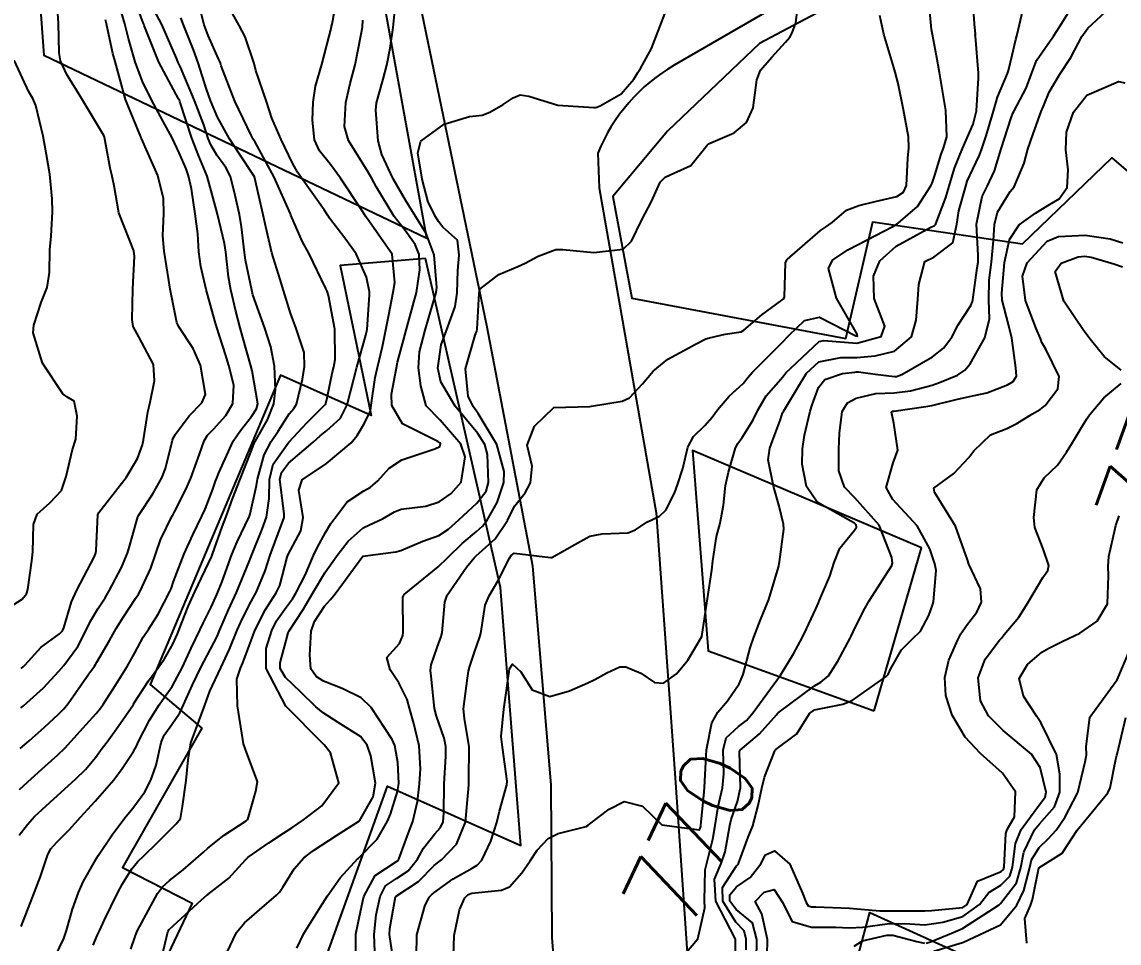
# Model space of a CAD drawing. Header units: metres. Extents: x 318500 to 325275, y 7408834 to 7428799.
# Drawn here: x 323630.1 to 323688.2, y 7419761.7 to 7419810.4 of the extents above; entities that cross this region are included whole.
import ezdxf
from ezdxf.enums import TextEntityAlignment as Align

# ---------------------------------------------------------------- set-up
doc = ezdxf.new("R2010")
doc.units = ezdxf.units.M
doc.header["$MEASUREMENT"] = 0
for name, color, linetype in [('Cotas', 45, 'Continuous'), ('Curvas de Nivel 1m', 11, 'Continuous'), ('Curvas de Nivel 5m', 15, 'Continuous'), ('Edificações', 30, 'Continuous'), ('Linha Férrea', 20, 'Continuous'), ('Vias Primárias', 230, 'Continuous')]:
    doc.layers.add(name, color=color, linetype=linetype)
doc.styles.add('Style-STANDARD', font='STANDARD.shx')

msp = doc.modelspace()

# ---------------------------------------------------------------- linework, layer by layer
at = {"layer": 'Curvas de Nivel 1m', "flags": 128}
for points, elevation in [([(323629.945, 7419767.368), (323630.383, 7419767.934), (323630.769, 7419768.358), (323631.971, 7419769.469), (323632.934, 7419770.336), (323633.462, 7419770.854), (323633.997, 7419771.484), (323634.351, 7419771.968), (323634.601, 7419772.311), (323635.197, 7419773.128), (323635.993, 7419774.291), (323636.041, 7419774.371), (323636.793, 7419775.543), (323637.346, 7419776.277), (323637.644, 7419776.697), (323638.078, 7419777.473), (323638.33, 7419778.023), (323638.419, 7419778.265), (323638.896, 7419779.471), (323639.248, 7419780.253), (323640.139, 7419782.136), (323640.181, 7419782.239), (323640.695, 7419783.699), (323640.899, 7419784.229), (323641.241, 7419785.167), (323641.64, 7419786.218), (323642.214, 7419787.635), (323642.368, 7419788.059), (323642.433, 7419788.208), (323643.093, 7419789.346), (323643.431, 7419790.198), (323643.513, 7419790.945), (323643.463, 7419792.198), (323643.265, 7419793.225), (323642.949, 7419794.204), (323642.326, 7419795.97), (323642.261, 7419796.211), (323641.937, 7419797.799), (323641.881, 7419798.217), (323641.722, 7419799.572), (323641.605, 7419800.222), (323641.391, 7419801.229), (323641.132, 7419802.229), (323640.888, 7419802.706), (323640.421, 7419803.367), (323640.096, 7419803.914), (323639.957, 7419804.247), (323639.719, 7419804.973), (323639.239, 7419806.258), (323638.486, 7419808.013), (323638.368, 7419808.271), (323638.273, 7419808.492), (323637.498, 7419810.28), (323636.537, 7419812.109)], 757), ([(323629.974, 7419769.794), (323630.603, 7419770.364), (323631.331, 7419771.015), (323631.999, 7419771.619), (323632.369, 7419771.98), (323632.702, 7419772.34), (323633.325, 7419773.026), (323634.032, 7419773.819), (323634.256, 7419774.098), (323634.406, 7419774.315), (323635.048, 7419775.303), (323635.671, 7419776.296), (323635.814, 7419776.544), (323636.071, 7419777.028), (323636.519, 7419777.85), (323636.807, 7419778.283), (323637.313, 7419779.067), (323637.931, 7419780.272), (323637.989, 7419780.404), (323638.125, 7419780.792), (323638.69, 7419782.262), (323639.139, 7419783.272), (323639.62, 7419784.248), (323639.791, 7419784.63), (323640.192, 7419785.678), (323640.335, 7419786.101), (323640.388, 7419786.237), (323640.519, 7419786.552), (323641.274, 7419788.224), (323641.658, 7419788.789), (323642.24, 7419789.522), (323642.512, 7419789.942), (323642.577, 7419790.207), (323642.276, 7419791.949), (323642.212, 7419792.211), (323641.787, 7419793.709), (323641.646, 7419794.22), (323641.427, 7419795.109), (323641.153, 7419796.228), (323641.024, 7419796.914), (323640.881, 7419798.232), (323640.811, 7419798.687), (323640.442, 7419800.239), (323640.384, 7419800.508), (323639.904, 7419802.248), (323639.466, 7419803.3), (323639.086, 7419804.26), (323638.459, 7419806.2), (323638.433, 7419806.27), (323638.386, 7419806.346), (323637.335, 7419808.282), (323636.574, 7419810.225), (323636.548, 7419810.29), (323636.511, 7419810.369), (323635.801, 7419812.301)], 756), ([(323635.866, 7419761.341), (323636.102, 7419762.062), (323636.194, 7419762.285), (323636.548, 7419762.944), (323637.272, 7419764.276), (323637.539, 7419764.64), (323637.91, 7419764.966), (323638.638, 7419765.54), (323639.445, 7419766.247), (323639.699, 7419766.478), (323639.937, 7419766.688), (323640.799, 7419767.375), (323641.959, 7419768.13), (323642.007, 7419768.162), (323642.05, 7419768.209), (323642.476, 7419769.704), (323642.564, 7419770.204), (323642.003, 7419771.718), (323641.826, 7419772.213), (323641.79, 7419772.437), (323641.5, 7419774.218), (323641.47, 7419775.634), (323641.662, 7419776.216), (323641.783, 7419776.496), (323642.076, 7419777.247), (323642.331, 7419777.963), (323642.426, 7419778.207), (323642.993, 7419779.314), (323643.562, 7419780.196), (323643.741, 7419780.577), (323644.139, 7419782.087), (323644.174, 7419782.189), (323644.857, 7419783.482), (323644.989, 7419784.178), (323644.745, 7419785.628), (323644.924, 7419786.179), (323646.209, 7419787.047), (323647.515, 7419788.141), (323647.833, 7419788.529), (323648.236, 7419789.169), (323648.542, 7419789.83), (323648.583, 7419790.127), (323648.8, 7419791.597), (323648.915, 7419792.124), (323649.176, 7419793.237), (323649.36, 7419794.119), (323649.513, 7419794.917), (323649.741, 7419796.116), (323649.833, 7419796.62), (323649.701, 7419798.117), (323648.379, 7419800.013), (323648.324, 7419800.075), (323648.282, 7419800.131), (323648.102, 7419800.417), (323646.956, 7419802.152), (323646.421, 7419802.865), (323645.852, 7419803.589), (323645.589, 7419804.173), (323645.48, 7419805.209), (323645.505, 7419806.174), (323645.64, 7419807.005), (323645.972, 7419808.168), (323646.477, 7419810.128), (323646.478, 7419810.16), (323646.482, 7419810.189), (323646.512, 7419810.299), (323646.805, 7419811.887)], 761), ([(323644.653, 7419761.393), (323645.016, 7419762.173), (323645.894, 7419763.57), (323646.262, 7419764.155), (323646.948, 7419765.111), (323647.881, 7419766.131), (323647.907, 7419766.154), (323647.931, 7419766.168), (323648.901, 7419767.165), (323649.452, 7419768.115), (323649.597, 7419768.481), (323649.976, 7419769.691), (323650.039, 7419770.109), (323649.997, 7419771.222), (323649.829, 7419772.112), (323649.686, 7419772.442), (323648.582, 7419774.125), (323648.045, 7419774.638), (323647.042, 7419775.137), (323646.054, 7419775.514), (323645.662, 7419775.772), (323645.39, 7419776.17), (323645.338, 7419776.904), (323645.408, 7419778.17), (323645.578, 7419778.687), (323646.11, 7419779.499), (323646.422, 7419779.849), (323646.673, 7419780.152), (323648.14, 7419782.13), (323649.892, 7419782.364), (323650.145, 7419782.446), (323651.31, 7419782.935), (323652.157, 7419783.234), (323652.673, 7419783.562), (323653.221, 7419784.064), (323653.718, 7419784.516), (323654.183, 7419784.935), (323654.664, 7419785.575), (323654.792, 7419786.044), (323654.744, 7419787.515), (323654.601, 7419788.046), (323654.229, 7419788.622), (323653.027, 7419790.068), (323652.269, 7419791.362), (323652.119, 7419792.082), (323652.292, 7419793.325), (323652.563, 7419794.076), (323653.037, 7419795.352), (323653.14, 7419796.068), (323653.166, 7419797.249), (323653.247, 7419798.067), (323653.159, 7419798.86), (323652.375, 7419799.55), (323652.138, 7419799.844), (323651.998, 7419800.086), (323651.603, 7419800.881), (323651.28, 7419802.097), (323651.05, 7419803.482), (323651.217, 7419804.098), (323652.449, 7419805.007), (323653.795, 7419805.402), (323654.454, 7419805.484), (323654.869, 7419805.633), (323655.574, 7419806.039), (323656.101, 7419806.398), (323656.468, 7419806.549), (323656.935, 7419806.491), (323658.46, 7419806), (323660.374, 7419805.886), (323660.459, 7419805.879), (323660.534, 7419805.894), (323660.7, 7419805.968), (323661.811, 7419806.615), (323662.482, 7419807.384), (323662.7, 7419807.733), (323662.841, 7419807.945), (323663.428, 7419809.014), (323663.777, 7419809.931), (323664.54, 7419811.92)], 764), ([(323631.859, 7419760.958), (323632.314, 7419761.895), (323632.458, 7419762.334), (323632.776, 7419763.446), (323633.091, 7419764.328), (323633.339, 7419764.895), (323633.924, 7419765.923), (323634.068, 7419766.178), (323634.152, 7419766.317), (323634.869, 7419767.384), (323635.546, 7419768.296), (323635.965, 7419768.8), (323636.6, 7419769.658), (323636.915, 7419770.281), (323637.196, 7419771.074), (323637.465, 7419772.275), (323637.621, 7419772.669), (323638.024, 7419773.231), (323638.453, 7419773.844), (323638.651, 7419774.261), (323639.118, 7419775.322), (323639.574, 7419776.247), (323639.734, 7419776.576), (323640.075, 7419777.218), (323640.427, 7419777.893), (323640.574, 7419778.233), (323641.032, 7419779.3), (323641.446, 7419780.22), (323642.137, 7419781.885), (323642.227, 7419782.122), (323642.26, 7419782.209), (323642.805, 7419783.559), (323643.036, 7419784.201), (323643.187, 7419785.198), (323643.198, 7419786.2), (323643.401, 7419787.005), (323644.22, 7419788.179), (323645.198, 7419789.213), (323646.149, 7419790.162), (323646.19, 7419790.222), (323646.255, 7419790.518), (323646.536, 7419791.896), (323646.599, 7419792.155), (323646.676, 7419792.546), (323646.657, 7419794.155), (323646.327, 7419795.938), (323646.252, 7419796.161), (323646.191, 7419796.303), (323645.277, 7419798.176), (323644.953, 7419798.769), (323644.379, 7419800.059), (323644.336, 7419800.19), (323644.317, 7419800.254), (323643.446, 7419802.2), (323642.429, 7419804.078), (323642.377, 7419804.159), (323642.344, 7419804.211), (323642.223, 7419804.424), (323641.361, 7419806.226), (323640.643, 7419808.082), (323640.599, 7419808.238), (323640.566, 7419808.314), (323640.492, 7419808.455), (323639.945, 7419809.689), (323639.744, 7419810.251), (323639.472, 7419811.309)], 759), ([(323649.85, 7419760.11), (323649.558, 7419762.113), (323649.566, 7419762.43), (323649.875, 7419764.11), (323649.883, 7419764.128), (323649.9, 7419764.139), (323651.091, 7419764.913), (323651.925, 7419765.757), (323652.09, 7419765.915), (323652.312, 7419766.074), (323653.106, 7419766.899), (323653.571, 7419768.056), (323653.74, 7419769.816), (323653.747, 7419770.054), (323653.758, 7419770.278), (323653.772, 7419772.054), (323653.523, 7419773.548), (323653.472, 7419774.059), (323653.686, 7419775.685), (323653.739, 7419776.055), (323653.802, 7419776.316), (323654.076, 7419777.104), (323654.324, 7419777.81), (323654.381, 7419778.047), (323654.618, 7419779.54), (323654.822, 7419780.043), (323655.313, 7419780.854), (323655.905, 7419782.032), (323655.996, 7419782.178), (323656.144, 7419782.289), (323658.078, 7419782.064), (323658.141, 7419782.061), (323659.371, 7419782.763), (323660.158, 7419783.19), (323660.805, 7419783.319), (323662.161, 7419783.375), (323662.572, 7419783.536), (323663.183, 7419783.935), (323663.845, 7419784.255), (323664.18, 7419784.566), (323664.637, 7419785.47), (323664.799, 7419785.911), (323665.072, 7419786.771), (323665.342, 7419787.903), (323665.65, 7419788.478), (323666.237, 7419789.053), (323666.629, 7419789.501), (323666.911, 7419789.883), (323667.538, 7419790.6), (323668.271, 7419791.283), (323668.537, 7419791.605), (323668.75, 7419791.863), (323670.296, 7419793.41), (323670.715, 7419793.834), (323671.528, 7419794.605), (323672.315, 7419794.796), (323674.229, 7419793.791), (323674.3, 7419793.777), (323674.334, 7419793.789), (323674.302, 7419793.893), (323673.21, 7419795.801), (323672.795, 7419797.364), (323673, 7419797.804), (323673.817, 7419798.344), (323674.368, 7419798.635), (323676.197, 7419799.582), (323676.379, 7419799.688), (323676.484, 7419799.758), (323677.501, 7419800.636), (323678.212, 7419801.733), (323678.273, 7419801.871), (323678.419, 7419802.308), (323678.755, 7419803.407), (323678.875, 7419803.726), (323679.061, 7419804.339), (323679.003, 7419805.732), (323678.702, 7419807.522), (323678.667, 7419807.737), (323678.503, 7419808.623), (323678.292, 7419809.742), (323678.244, 7419810.021), (323678.079, 7419811.745)], 767), ([(323650.99, 7419760.966), (323651.001, 7419762.093), (323651.416, 7419763.608), (323651.654, 7419764.084), (323651.777, 7419764.207), (323651.903, 7419764.312), (323652.919, 7419765.061), (323653.924, 7419765.632), (323654.196, 7419765.777), (323654.432, 7419766.045), (323654.924, 7419767.061), (323655.236, 7419768.037), (323655.367, 7419768.635), (323655.762, 7419770.032), (323655.78, 7419770.235), (323655.526, 7419772.035), (323655.469, 7419772.585), (323655.598, 7419774.034), (323655.664, 7419774.414), (323655.883, 7419776.032), (323655.913, 7419776.181), (323656.066, 7419776.422), (323656.499, 7419776.023), (323657.104, 7419775.067), (323658.047, 7419774.717), (323659.073, 7419775.008), (323660.055, 7419775.442), (323660.419, 7419775.604), (323661.057, 7419775.96), (323661.744, 7419776.274), (323662.065, 7419776.276), (323662.864, 7419775.938), (323663.588, 7419775.46), (323664.055, 7419775.416), (323664.743, 7419775.91), (323665.345, 7419776.626), (323666.09, 7419777.89), (323666.347, 7419779.657), (323666.385, 7419779.887), (323666.622, 7419781.398), (323666.674, 7419781.885), (323666.866, 7419783.177), (323667.049, 7419783.881), (323667.226, 7419784.838), (323667.339, 7419785.879), (323667.496, 7419786.588), (323667.869, 7419787.874), (323667.99, 7419788.106), (323668.228, 7419788.411), (323668.79, 7419789.313), (323669.048, 7419789.858), (323669.491, 7419790.622), (323670.275, 7419791.502), (323670.419, 7419791.697), (323670.531, 7419791.836), (323672.297, 7419793.504), (323672.545, 7419793.56), (323674.296, 7419793.41), (323675.58, 7419793.771), (323675.771, 7419794.305), (323675.212, 7419795.777), (323675.173, 7419796.952), (323675.5, 7419797.773), (323676.368, 7419798.55), (323678.202, 7419799.556), (323678.379, 7419799.629), (323678.436, 7419799.672), (323678.465, 7419799.729), (323678.996, 7419801.129), (323679.179, 7419801.722), (323679.467, 7419802.677), (323679.884, 7419803.716), (323680.453, 7419805.003), (323680.632, 7419805.707), (323680.734, 7419807.458), (323680.732, 7419807.706), (323680.566, 7419809.663), (323680.562, 7419809.709), (323680.571, 7419809.759), (323680.526, 7419810.31), (323680.431, 7419811.604)], 768), ([(323667.85, 7419759.87), (323667.865, 7419761.87), (323667.843, 7419761.908), (323666.832, 7419763.881), (323666.762, 7419765.037), (323667.108, 7419765.878), (323667.329, 7419766.486), (323667.567, 7419767.874), (323667.639, 7419768.197), (323667.973, 7419769.154), (323668.13, 7419769.868), (323668.073, 7419771.805), (323668.106, 7419771.869), (323669.147, 7419772.73), (323670.039, 7419773.743), (323670.081, 7419773.798), (323670.126, 7419773.839), (323672.055, 7419775.275), (323672.388, 7419775.475), (323672.791, 7419775.803), (323673.282, 7419776.588), (323673.935, 7419777.792), (323673.988, 7419777.895), (323674.095, 7419778.128), (323674.646, 7419779.248), (323674.948, 7419779.778), (323676.139, 7419781.638), (323676.174, 7419781.759), (323676.145, 7419782.075), (323675.48, 7419783.77), (323674.192, 7419785.226), (323673.63, 7419785.796), (323673.344, 7419786.663), (323673.329, 7419787.799), (323673.376, 7419788.656), (323673.519, 7419789.797), (323673.8, 7419790.252), (323674.261, 7419790.501), (323675.296, 7419790.743), (323676.265, 7419790.784), (323677.134, 7419790.88), (323678.272, 7419791.193), (323678.671, 7419791.329), (323679.614, 7419791.717), (323680.015, 7419791.98), (323680.286, 7419792.317), (323681.066, 7419793.699), (323681.307, 7419794.703), (323681.283, 7419795.696), (323681.302, 7419796.739), (323681.411, 7419797.694), (323681.532, 7419798.853), (323681.573, 7419799.692), (323681.739, 7419800.341), (323682.406, 7419801.445), (323682.519, 7419801.568), (323682.624, 7419801.678), (323683.157, 7419802.945), (323683.351, 7419803.671), (323683.624, 7419804.492), (323684.052, 7419805.664), (323684.165, 7419805.962), (323684.476, 7419806.696), (323685.037, 7419807.652), (323685.617, 7419808.529), (323686.208, 7419809.635), (323686.525, 7419810.083), (323688.14, 7419811.606)], 771), ([(323630.058, 7419776.199), (323630.156, 7419776.272), (323630.242, 7419776.368), (323631.119, 7419777.315), (323632.085, 7419778.032), (323632.242, 7419778.193), (323632.311, 7419778.347), (323632.728, 7419779.723), (323633.003, 7419780.337), (323633.937, 7419782.122), (323634.013, 7419782.322), (323634.029, 7419782.435), (323634.122, 7419784.321), (323634.171, 7419784.448), (323635.614, 7419786.299), (323636.21, 7419787.309), (323636.483, 7419788.022), (323636.534, 7419788.287), (323636.766, 7419789.761), (323636.888, 7419790.284), (323637.12, 7419791.423), (323637.066, 7419792.282), (323636.292, 7419793.744), (323635.986, 7419794.295), (323635.93, 7419794.671), (323635.967, 7419796.295), (323636.059, 7419798.006), (323636.026, 7419798.295), (323635.785, 7419798.872), (323635.233, 7419800.307), (323634.98, 7419801.733), (323634.857, 7419802.313), (323634.764, 7419802.665), (323634.458, 7419804.32), (323634.431, 7419804.405), (323633.259, 7419806.338), (323632.479, 7419807.634), (323632.136, 7419808.354), (323632.071, 7419808.778), (323632.03, 7419810.355), (323631.989, 7419810.885)], 753), ([(323640.939, 7419761.149), (323641.445, 7419762.217), (323641.885, 7419762.727), (323642.679, 7419763.416), (323643.567, 7419764.193), (323643.731, 7419764.363), (323643.906, 7419764.622), (323644.508, 7419765.594), (323645.016, 7419766.174), (323645.536, 7419766.566), (323645.94, 7419766.824), (323646.747, 7419767.349), (323647.96, 7419768.13), (323648.687, 7419769.408), (323648.809, 7419770.122), (323648.564, 7419771.562), (323648.372, 7419772.126), (323648.017, 7419772.597), (323646.843, 7419773.333), (323646.035, 7419773.841), (323645.66, 7419774.166), (323644.835, 7419774.965), (323644.055, 7419775.708), (323643.763, 7419776.193), (323643.759, 7419776.498), (323644.082, 7419777.68), (323644.192, 7419778.085), (323644.25, 7419778.188), (323644.975, 7419779.309), (323645.47, 7419780.17), (323646.131, 7419781.255), (323646.756, 7419782.151), (323647.356, 7419782.938), (323648.162, 7419783.629), (323648.494, 7419783.798), (323649.175, 7419784.12), (323649.809, 7419784.481), (323650.178, 7419784.631), (323651.48, 7419784.791), (323652.184, 7419785.006), (323652.812, 7419785.449), (323653.339, 7419786.063), (323653.55, 7419787.397), (323653.33, 7419788.063), (323652.239, 7419789.334), (323651.491, 7419790.091), (323651.203, 7419791.159), (323651.094, 7419792.098), (323651.148, 7419792.956), (323651.447, 7419794.093), (323651.637, 7419794.763), (323652.024, 7419796.085), (323652.064, 7419796.355), (323651.917, 7419798.087), (323651.496, 7419799.218), (323650.948, 7419800.101), (323650.393, 7419800.985), (323649.753, 7419802.117), (323649.152, 7419803.4), (323648.957, 7419804.125), (323648.836, 7419805.746), (323648.87, 7419806.126), (323649.211, 7419807.39), (323649.407, 7419808.121), (323649.593, 7419809.026), (323649.746, 7419810.118), (323649.823, 7419810.821)], 763), ([(323648.781, 7419761.206), (323648.747, 7419762.121), (323648.851, 7419763.159), (323649.05, 7419764.119), (323649.339, 7419764.686), (323649.915, 7419765.081), (323650.541, 7419765.481), (323651.026, 7419766.094), (323651.348, 7419766.68), (323651.95, 7419767.436), (323652.258, 7419767.773), (323652.385, 7419768.074), (323652.427, 7419768.536), (323652.454, 7419770.073), (323652.53, 7419771.544), (323652.531, 7419772.072), (323652.446, 7419772.503), (323652.034, 7419773.675), (323651.94, 7419774.082), (323651.753, 7419775.78), (323651.722, 7419776.085), (323651.757, 7419776.392), (323652.078, 7419777.308), (323652.286, 7419777.878), (323652.333, 7419778.076), (323652.485, 7419779.704), (323652.611, 7419780.073), (323653.626, 7419781.549), (323654.029, 7419782.052), (323654.086, 7419782.106), (323654.142, 7419782.153), (323655.149, 7419783.047), (323655.797, 7419784.034), (323655.915, 7419784.292), (323656.182, 7419784.809), (323656.733, 7419785.481), (323657.024, 7419786.018), (323657.1, 7419786.907), (323656.832, 7419788.021), (323657.233, 7419789.017), (323658.25, 7419790), (323660.159, 7419790.064), (323660.252, 7419790.073), (323661.872, 7419790.338), (323662.259, 7419790.522), (323662.945, 7419791.265), (323663.501, 7419791.932), (323664.286, 7419792.569), (323665.781, 7419793.384), (323666.297, 7419793.632), (323666.487, 7419793.699), (323667.329, 7419793.88), (323668.162, 7419794.012), (323668.303, 7419794.094), (323669.266, 7419794.905), (323670.328, 7419795.691), (323670.41, 7419795.757), (323670.467, 7419795.838), (323670.507, 7419797.689), (323670.595, 7419797.836), (323672.376, 7419799.369), (323672.64, 7419799.545), (323672.986, 7419799.804), (323673.743, 7419800.443), (323674.394, 7419800.69), (323675.265, 7419800.909), (323676.401, 7419801.178), (323676.763, 7419801.397), (323676.912, 7419801.752), (323676.982, 7419803.202), (323677.041, 7419803.751), (323677.03, 7419804.338), (323676.761, 7419805.757), (323676.481, 7419807.15), (323676.326, 7419807.762), (323676.254, 7419808.003), (323675.726, 7419809.772), (323675.51, 7419810.755)], 766), ([(323652.936, 7419760.992), (323652.969, 7419762.064), (323653.262, 7419763.427), (323653.545, 7419764.055), (323653.723, 7419764.232), (323653.904, 7419764.296), (323655.486, 7419764.454), (323655.909, 7419764.644), (323656.558, 7419765.383), (323657.005, 7419766.014), (323657.37, 7419766.577), (323657.948, 7419767.199), (323658.486, 7419767.458), (323659.958, 7419767.829), (323660.045, 7419767.883), (323660.15, 7419767.968), (323661.175, 7419768.751), (323661.972, 7419769.157), (323662.945, 7419768.911), (323663.96, 7419767.92), (323665.956, 7419767.653), (323666.025, 7419767.823), (323666.036, 7419767.889), (323666.206, 7419769.659), (323666.227, 7419769.888), (323666.317, 7419771.575), (323666.325, 7419771.887), (323666.607, 7419773.308), (323666.941, 7419773.881), (323667.439, 7419774.484), (323668.055, 7419775.372), (323668.281, 7419775.867), (323668.652, 7419777.291), (323668.831, 7419777.859), (323669.197, 7419778.76), (323669.625, 7419779.847), (323670.137, 7419781.555), (323670.192, 7419781.839), (323670.429, 7419783.573), (323670.417, 7419783.836), (323670.184, 7419784.782), (323669.885, 7419785.845), (323669.596, 7419787.231), (323669.68, 7419787.848), (323669.826, 7419788.246), (323670.243, 7419789.369), (323670.361, 7419789.725), (323670.419, 7419789.837), (323671.123, 7419790.972), (323671.626, 7419791.82), (323672.286, 7419792.416), (323673.44, 7419792.647), (323674.289, 7419792.661), (323675.262, 7419792.748), (323676.292, 7419792.987), (323677.188, 7419793.747), (323677.437, 7419794.62), (323677.525, 7419795.742), (323677.565, 7419796.518), (323677.886, 7419797.737), (323678.362, 7419797.969), (323679.374, 7419798.716), (323679.577, 7419799.718), (323679.688, 7419800.419), (323680.054, 7419801.714), (323680.139, 7419801.988), (323680.424, 7419802.612), (323680.783, 7419803.357), (323680.908, 7419803.703), (323681.133, 7419804.386), (323681.529, 7419805.694), (323681.731, 7419806.432), (323682.26, 7419807.683), (323682.324, 7419807.851), (323682.505, 7419808.661), (323682.711, 7419809.485), (323682.755, 7419809.678), (323683.098, 7419811.111)], 769), ([(323630.036, 7419774.102), (323630.184, 7419774.222), (323630.347, 7419774.367), (323631.23, 7419775.176), (323632.057, 7419776.053), (323632.311, 7419776.346), (323633.058, 7419777.353), (323633.554, 7419778.328), (323633.72, 7419778.701), (323634.106, 7419779.358), (323634.493, 7419779.936), (323634.717, 7419780.311), (323635.368, 7419781.537), (323635.691, 7419782.297), (323635.794, 7419782.647), (323636.165, 7419783.976), (323636.234, 7419784.225), (323636.265, 7419784.289), (323637.033, 7419785.436), (323637.508, 7419786.277), (323637.696, 7419786.784), (323638.071, 7419788.271), (323638.109, 7419788.384), (323638.225, 7419788.587), (323638.94, 7419789.559), (323639.616, 7419790.25), (323639.805, 7419790.699), (323639.554, 7419792.251), (323639.156, 7419793.124), (323638.406, 7419794.268), (323638.303, 7419794.501), (323637.943, 7419796.274), (323637.873, 7419796.736), (323637.627, 7419798.277), (323637.549, 7419799.091), (323637.611, 7419800.278), (323637.595, 7419801.075), (323637.294, 7419802.281), (323636.43, 7419804.241), (323636.415, 7419804.275), (323636.408, 7419804.29), (323636.395, 7419804.326), (323635.576, 7419806.303), (323635.247, 7419807.54), (323635.034, 7419808.312), (323634.916, 7419808.735), (323634.571, 7419810.319), (323634.513, 7419810.519)], 754), ([(323630.06, 7419762.545), (323630.758, 7419764.357), (323631.081, 7419765.184), (323631.46, 7419766.347), (323631.626, 7419766.654), (323631.94, 7419766.994), (323632.606, 7419767.677), (323633.194, 7419768.328), (323633.968, 7419769.166), (323634.959, 7419770.305), (323635.393, 7419770.895), (323636.003, 7419771.808), (323636.173, 7419772.123), (323636.247, 7419772.288), (323636.845, 7419773.464), (323637.356, 7419774.277), (323637.644, 7419774.674), (323638.05, 7419775.248), (323638.599, 7419776.262), (323639.055, 7419777.275), (323639.522, 7419778.249), (323639.712, 7419778.63), (323640.108, 7419779.438), (323640.364, 7419779.989), (323640.472, 7419780.235), (323640.699, 7419780.804), (323641.215, 7419782.224), (323641.481, 7419782.889), (323642.116, 7419784.211), (323642.134, 7419784.247), (323642.172, 7419784.377), (323642.518, 7419785.884), (323642.569, 7419786.206), (323642.916, 7419787.5), (323643.294, 7419788.199), (323643.662, 7419788.762), (323644.242, 7419789.665), (323644.48, 7419789.953), (323644.626, 7419790.184), (323644.946, 7419791.504), (323645.052, 7419792.178), (323645.03, 7419792.921), (323644.605, 7419794.185), (323644.312, 7419794.993), (323643.946, 7419796.194), (323643.759, 7419796.776), (323643.322, 7419798.2), (323643.007, 7419799.571), (323642.869, 7419800.205), (323642.41, 7419802.21), (323641.618, 7419803.418), (323641.078, 7419804.23), (323640.447, 7419805.377), (323640.08, 7419806.246), (323639.866, 7419806.852), (323639.419, 7419808.256), (323639.174, 7419808.937), (323638.648, 7419810.268), (323638.515, 7419810.634)], 758), ([(323637.443, 7419760.68), (323637.812, 7419762.261), (323637.881, 7419762.386), (323639.596, 7419763.942), (323639.9, 7419764.207), (323639.941, 7419764.239), (323641.042, 7419765.094), (323641.928, 7419766.06), (323641.995, 7419766.143), (323642.07, 7419766.209), (323643.172, 7419766.968), (323643.949, 7419767.47), (323644.386, 7419767.751), (323644.993, 7419768.174), (323645.968, 7419768.923), (323646.862, 7419770.147), (323646.428, 7419771.729), (323646.091, 7419772.159), (323646.011, 7419772.245), (323644.058, 7419774.19), (323643.03, 7419776.2), (323643.03, 7419777.246), (323643.331, 7419778.198), (323643.578, 7419778.715), (323644.109, 7419779.455), (323644.417, 7419779.884), (323644.591, 7419780.183), (323645.082, 7419781.128), (323645.537, 7419782.169), (323645.73, 7419782.583), (323646.159, 7419783.398), (323646.454, 7419783.867), (323646.652, 7419784.153), (323647.315, 7419785.011), (323648.192, 7419785.595), (323648.54, 7419785.781), (323648.935, 7419786.123), (323649.533, 7419786.79), (323650.211, 7419787.235), (323651.956, 7419787.823), (323652.219, 7419787.947), (323652.255, 7419788.079), (323652.221, 7419788.136), (323652.106, 7419788.198), (323650.235, 7419789.137), (323649.683, 7419790.116), (323649.66, 7419790.715), (323649.916, 7419792.114), (323649.984, 7419792.412), (323650.295, 7419793.569), (323650.44, 7419794.108), (323650.844, 7419795.58), (323650.974, 7419796.1), (323651.158, 7419797.288), (323651.119, 7419798.099), (323650.905, 7419798.641), (323650.373, 7419799.367), (323649.792, 7419800.116), (323648.868, 7419801.661), (323648.614, 7419802.128), (323648.415, 7419802.456), (323647.382, 7419804.146), (323647.179, 7419804.88), (323647.241, 7419806.148), (323647.468, 7419807.152), (323647.74, 7419808.141), (323648.039, 7419809.671), (323648.122, 7419810.136), (323648.146, 7419810.505)], 762), ([(323628.607, 7419778.904), (323630.105, 7419779.865), (323630.329, 7419780.147), (323630.408, 7419780.367), (323630.613, 7419781.888), (323630.67, 7419782.365), (323630.711, 7419783.815), (323630.904, 7419784.363), (323631.569, 7419784.963), (323632.183, 7419785.619), (323632.429, 7419786.346), (323632.767, 7419787.787), (323632.951, 7419788.339), (323633.026, 7419789.551), (323632.859, 7419790.341), (323632.474, 7419790.568), (323632.254, 7419790.726), (323631.182, 7419792.361), (323630.698, 7419793.962), (323630.732, 7419794.366), (323631.111, 7419795.569), (323631.423, 7419796.359), (323631.552, 7419797.144), (323631.569, 7419798.358), (323631.644, 7419799.074), (323631.711, 7419800.357), (323631.693, 7419801.054), (323631.577, 7419802.358), (323631.396, 7419803.385), (323631.217, 7419804.362), (323630.832, 7419805.989), (323630.671, 7419806.368), (323630.465, 7419806.722), (323629.689, 7419808.382)], 752), ([(323668.427, 7419761.306), (323668.435, 7419761.862), (323668.323, 7419762.302), (323667.889, 7419762.775), (323667.203, 7419763.877), (323667.187, 7419764.601), (323667.928, 7419765.748), (323667.989, 7419765.81), (323668.029, 7419765.869), (323668.543, 7419767.269), (323668.785, 7419767.858), (323669.065, 7419768.947), (323669.253, 7419769.851), (323669.396, 7419770.442), (323669.95, 7419771.841), (323669.978, 7419771.873), (323670.011, 7419771.899), (323671.116, 7419772.731), (323671.791, 7419773.814), (323672.042, 7419773.996), (323673.541, 7419774.299), (323674.047, 7419774.506), (323675.852, 7419775.763), (323675.948, 7419775.876), (323676.066, 7419776.159), (323676.652, 7419777.181), (323677.227, 7419777.743), (323677.668, 7419778.165), (323678.109, 7419779.003), (323678.301, 7419779.544), (323678.35, 7419779.728), (323678.488, 7419781.375), (323678.42, 7419781.727), (323678.152, 7419782.526), (323677.485, 7419783.74), (323676.191, 7419785.142), (323675.852, 7419785.765), (323676.213, 7419787.074), (323676.457, 7419787.756), (323676.241, 7419789.171), (323676.125, 7419789.762), (323676.2, 7419789.811), (323676.251, 7419789.821), (323677.938, 7419790.052), (323678.256, 7419790.114), (323679.545, 7419790.433), (323680.263, 7419790.595), (323681.175, 7419790.788), (323682.273, 7419791.207), (323682.566, 7419791.385), (323682.75, 7419791.673), (323682.71, 7419792.099), (323682.494, 7419793.677), (323682.311, 7419794.394), (323681.986, 7419795.685), (323681.967, 7419796.054), (323682.105, 7419797.684), (323682.372, 7419798.891), (323682.89, 7419799.672), (323683.749, 7419800.3), (323684.396, 7419800.691), (323685.004, 7419801.048), (323685.42, 7419801.645), (323685.479, 7419802.59), (323685.352, 7419803.646), (323685.384, 7419804.581), (323685.752, 7419805.641), (323686.474, 7419806.542), (323688.143, 7419807.264), (323688.484, 7419807.183)], 772), ([(323668.975, 7419760.742), (323668.999, 7419761.853), (323668.767, 7419762.735), (323667.896, 7419763.442), (323667.571, 7419763.873), (323667.564, 7419764.214), (323667.912, 7419764.639), (323668.64, 7419765.139), (323669.2, 7419765.851), (323669.459, 7419766.325), (323669.941, 7419766.55), (323670.746, 7419765.828), (323671.421, 7419764.304), (323671.6, 7419763.814), (323671.714, 7419763.629), (323671.898, 7419763.573), (323672.129, 7419763.576), (323673.897, 7419763.5), (323675.505, 7419763.375), (323675.896, 7419763.375), (323677.53, 7419763.369), (323677.896, 7419763.367), (323678.238, 7419763.385), (323679.898, 7419763.536), (323680.125, 7419763.707), (323680.677, 7419764.94), (323681.927, 7419765.45), (323682.053, 7419765.553), (323682.084, 7419765.678), (323682.177, 7419767.457), (323682.248, 7419767.676), (323682.64, 7419768.343), (323682.697, 7419769.669), (323681.995, 7419770.651), (323680.842, 7419771.698), (323680.023, 7419772.558), (323679.336, 7419773.717), (323679.008, 7419774.763), (323678.95, 7419775.721), (323679.168, 7419776.625), (323679.636, 7419777.715), (323679.789, 7419778.019), (323680.101, 7419778.467), (323680.646, 7419779.167), (323680.898, 7419779.698), (323680.829, 7419780.401), (323680.22, 7419781.709), (323680.144, 7419781.946), (323679.517, 7419783.717), (323678.405, 7419785.52), (323678.37, 7419785.728), (323679.419, 7419786.507), (323680.216, 7419787.356), (323680.478, 7419787.706), (323681.374, 7419788.551), (323682.238, 7419788.9), (323682.754, 7419789.161), (323683.558, 7419789.66), (323684.003, 7419789.905), (323684.257, 7419790.111), (323684.926, 7419790.987), (323685.004, 7419791.643), (323684.294, 7419793.099), (323684.092, 7419793.448), (323684.009, 7419793.654), (323683.775, 7419794.191), (323683.211, 7419795.667), (323683.057, 7419796.961), (323683.3, 7419797.666), (323684.372, 7419798.801), (323684.957, 7419799.061), (323686.375, 7419799.123), (323687.696, 7419798.933), (323688.371, 7419798.729)], 773), ([(323688.284, 7419791.975), (323687.38, 7419792.703), (323686.642, 7419793.625), (323686.307, 7419794.07), (323685.24, 7419795.641), (323684.793, 7419797.206), (323685.105, 7419797.643), (323686.015, 7419797.981), (323686.364, 7419798.008), (323686.696, 7419797.958), (323687.89, 7419797.607), (323688.358, 7419797.456)], 774), ([(323669.524, 7419760.176), (323669.562, 7419761.845), (323669.255, 7419763.211), (323668.916, 7419763.855), (323669.394, 7419764.362), (323669.91, 7419764.487), (323670.332, 7419763.834), (323670.869, 7419762.805), (323671.887, 7419762.499), (323673.183, 7419762.501), (323673.887, 7419762.47), (323674.609, 7419762.501), (323675.889, 7419762.687), (323676.835, 7419762.691), (323677.889, 7419762.624), (323678.851, 7419762.759), (323679.894, 7419763.06), (323680.776, 7419763.697), (323681.27, 7419764.329), (323681.916, 7419764.726), (323682.397, 7419765.199), (323682.526, 7419765.671), (323682.686, 7419766.932), (323682.986, 7419767.665), (323683.974, 7419769.015), (323684.251, 7419769.374), (323684.321, 7419769.647), (323683.999, 7419770.947), (323683.541, 7419771.657), (323682.029, 7419772.914), (323681.259, 7419773.692), (323680.829, 7419774.48), (323680.711, 7419775.7), (323681.085, 7419776.684), (323681.851, 7419777.684), (323681.959, 7419777.815), (323682.095, 7419777.984), (323682.859, 7419778.918), (323683.349, 7419779.662), (323684.134, 7419781.005), (323684.407, 7419781.378), (323684.46, 7419781.647), (323684.153, 7419782.518), (323683.708, 7419783.657), (323683.659, 7419784.176), (323683.822, 7419785.656), (323684.206, 7419786.288), (323684.91, 7419786.946), (323685.385, 7419787.638), (323685.71, 7419788.153), (323686.241, 7419789.035), (323686.466, 7419789.407), (323686.61, 7419789.625), (323687.362, 7419790.515), (323688.275, 7419791.271)], 774), ([(323678.365, 7419761.233), (323679.88, 7419761.699), (323679.944, 7419761.709), (323681.889, 7419762.62), (323682.755, 7419763.667), (323683.138, 7419764.435), (323683.44, 7419765.657), (323683.532, 7419766.06), (323683.946, 7419766.724), (323684.426, 7419767.172), (323684.842, 7419767.641), (323685.303, 7419768.3), (323685.98, 7419769.596), (323685.991, 7419769.63), (323686.376, 7419771.253), (323686.44, 7419771.624), (323686.435, 7419772.043), (323686.617, 7419773.621), (323688.06, 7419775.579), (323688.073, 7419775.6), (323688.673, 7419776.999)], 776), ([(323683.291, 7419761.659), (323683.187, 7419762.954), (323683.481, 7419763.656), (323683.594, 7419763.965), (323683.917, 7419765.65), (323685.163, 7419766.416), (323685.947, 7419767.63), (323687.576, 7419769.606), (323687.709, 7419769.879), (323688.007, 7419771.397), (323688.059, 7419771.599), (323688.069, 7419771.657), (323688.536, 7419773.593)], 777)]:
    msp.add_lwpolyline(points, dxfattribs=dict(at, elevation=elevation))
at = {"layer": 'Curvas de Nivel 5m', "flags": 128}
for points, elevation in [([(323633.869, 7419761.554), (323634.097, 7419762.096), (323634.193, 7419762.315), (323634.463, 7419762.888), (323635.152, 7419764.301), (323635.416, 7419764.789), (323635.919, 7419765.586), (323636.236, 7419765.976), (323636.546, 7419766.284), (323637.258, 7419766.959), (323637.951, 7419767.672), (323638.257, 7419767.964), (323638.489, 7419768.262), (323638.6, 7419768.894), (323638.789, 7419770.258), (323638.892, 7419771.361), (323639.043, 7419772.255), (323639.305, 7419772.966), (323639.769, 7419774.244), (323640.047, 7419774.988), (323640.628, 7419776.231), (323641.087, 7419777.213), (323641.496, 7419778.219), (323641.677, 7419778.636), (323642.109, 7419779.507), (323642.358, 7419779.966), (323642.486, 7419780.206), (323642.965, 7419781.369), (323643.239, 7419782.199), (323643.477, 7419782.869), (323643.97, 7419784.192), (323643.983, 7419784.382), (323643.756, 7419786.194), (323643.828, 7419786.57), (323644.209, 7419787.053), (323645.52, 7419788.171), (323645.885, 7419788.506), (323646.23, 7419788.794), (323646.953, 7419789.436), (323647.309, 7419790.144), (323647.502, 7419790.901), (323647.82, 7419792.137), (323648.297, 7419793.832), (323648.357, 7419794.072), (323648.368, 7419794.129), (323648.487, 7419795.969), (323648.485, 7419796.128), (323648.342, 7419796.9), (323647.793, 7419798.139), (323647.187, 7419798.966), (323646.379, 7419800.031), (323646.328, 7419800.109), (323646.29, 7419800.161), (323646.089, 7419800.46), (323644.871, 7419802.183), (323644.685, 7419802.456), (323644.418, 7419802.941), (323643.82, 7419804.196), (323643.331, 7419805.316), (323643.037, 7419806.204), (323642.484, 7419807.839), (323642.382, 7419808.212), (323641.917, 7419809.631), (323641.597, 7419810.224), (323640.539, 7419812.15)], 760), ([(323647.787, 7419760.195), (323647.776, 7419762.132), (323647.886, 7419762.723), (323648.136, 7419763.89), (323648.192, 7419764.127), (323648.794, 7419765.244), (323649.928, 7419765.985), (323650.005, 7419766.033), (323650.055, 7419766.108), (323650.556, 7419767.496), (323650.794, 7419768.097), (323651.028, 7419769.151), (323651.148, 7419770.092), (323651.198, 7419770.886), (323651.121, 7419772.093), (323650.843, 7419773.282), (323650.612, 7419774.101), (323650.487, 7419774.546), (323650.053, 7419775.433), (323649.583, 7419776.115), (323649.419, 7419776.768), (323650.081, 7419777.515), (323650.259, 7419777.936), (323650.282, 7419778.107), (323650.255, 7419779.97), (323650.333, 7419780.107), (323652.135, 7419781.569), (323652.648, 7419782.072), (323653.397, 7419782.816), (323654.161, 7419783.436), (323654.483, 7419783.729), (323654.718, 7419784.045), (323655.251, 7419784.972), (323655.6, 7419786.036), (323655.619, 7419786.623), (323655.231, 7419788.04), (323654.244, 7419789.682), (323653.986, 7419790.054), (323653.71, 7419790.607), (323653.572, 7419792.061), (323654.082, 7419793.837), (323654.172, 7419794.052), (323654.195, 7419794.158), (323654.297, 7419796.05), (323654.299, 7419796.082), (323654.333, 7419796.274), (323655.341, 7419797.044), (323656.352, 7419797.465), (323656.742, 7419797.637), (323657.427, 7419798.014), (323658.364, 7419798.368), (323658.732, 7419798.363), (323660.362, 7419798.206), (323661.927, 7419798.392), (323662.369, 7419798.808), (323662.907, 7419799.942), (323663.427, 7419800.902), (323663.875, 7419801.928), (323664.136, 7419802.202), (323664.416, 7419802.314), (323665.505, 7419802.823), (323666.374, 7419803.891), (323666.441, 7419803.959), (323667.789, 7419804.535), (323668.452, 7419805.094), (323668.796, 7419805.865), (323668.996, 7419807.349), (323669.197, 7419807.859), (323669.796, 7419808.555), (323670.513, 7419809.349), (323670.747, 7419809.606), (323670.872, 7419809.835), (323671.064, 7419810.373), (323671.238, 7419811.833)], 765), ([(323630.004, 7419771.954), (323630.23, 7419772.145), (323630.477, 7419772.365), (323631.286, 7419773.092), (323632.031, 7419773.773), (323632.32, 7419774.061), (323632.547, 7419774.342), (323633.639, 7419775.909), (323633.934, 7419776.322), (323633.984, 7419776.399), (323634.063, 7419776.534), (323634.724, 7419777.667), (323635.089, 7419778.305), (323635.472, 7419778.927), (323636.114, 7419779.891), (323636.272, 7419780.134), (323636.36, 7419780.288), (323636.917, 7419781.497), (323637.187, 7419782.28), (323637.43, 7419782.998), (323638.053, 7419784.271), (323638.096, 7419784.346), (323638.173, 7419784.478), (323638.78, 7419785.672), (323639.029, 7419786.258), (323639.491, 7419787.529), (323639.742, 7419788.247), (323639.926, 7419788.543), (323640.229, 7419788.858), (323640.889, 7419789.581), (323641.263, 7419790.225), (323641.304, 7419791.185), (323641.055, 7419792.228), (323640.875, 7419792.82), (323640.414, 7419794.238), (323640.305, 7419794.594), (323639.853, 7419796.247), (323639.562, 7419797.471), (323639.466, 7419798.253), (323639.414, 7419799.204), (323639.274, 7419800.257), (323639.077, 7419801.582), (323638.917, 7419802.262), (323638.781, 7419802.632), (323638.422, 7419803.492), (323638.043, 7419804.274), (323637.55, 7419805.172), (323636.946, 7419806.285), (323636.475, 7419807.258), (323636.087, 7419808.296), (323635.737, 7419809.536), (323635.546, 7419810.304), (323635.143, 7419811.698)], 755), ([(323664.964, 7419760.803), (323665.88, 7419761.89), (323666.252, 7419763.531), (323666.23, 7419763.887), (323666.269, 7419765.543), (323666.349, 7419765.886), (323666.673, 7419767.159), (323666.787, 7419767.882), (323666.957, 7419768.893), (323667.179, 7419769.878), (323667.251, 7419770.617), (323667.212, 7419771.878), (323667.375, 7419772.521), (323668.029, 7419773.12), (323668.453, 7419773.444), (323668.807, 7419773.858), (323670.057, 7419775.573), (323670.251, 7419775.837), (323670.941, 7419776.963), (323671.393, 7419777.82), (323671.624, 7419778.29), (323672.113, 7419779.353), (323672.257, 7419779.669), (323672.321, 7419779.808), (323672.863, 7419781.073), (323673.099, 7419781.8), (323673.39, 7419782.559), (323674.166, 7419783.508), (323674.276, 7419783.681), (323674.252, 7419783.789), (323674.171, 7419783.877), (323673.978, 7419783.987), (323672.188, 7419784.998), (323671.633, 7419785.819), (323671.402, 7419787.012), (323671.406, 7419787.822), (323671.516, 7419788.536), (323671.812, 7419789.817), (323671.922, 7419790.148), (323672.269, 7419791.059), (323672.592, 7419791.49), (323673.527, 7419791.798), (323674.189, 7419791.882), (323674.281, 7419791.891), (323674.383, 7419791.89), (323675.263, 7419791.775), (323676.278, 7419791.639), (323676.391, 7419791.645), (323676.664, 7419791.754), (323678.29, 7419792.694), (323678.88, 7419793.138), (323679.311, 7419793.72), (323679.652, 7419794.375), (323680.326, 7419795.412), (323680.414, 7419795.624), (323680.426, 7419795.709), (323680.664, 7419797.397), (323680.706, 7419797.705), (323680.717, 7419798.058), (323680.632, 7419799.706), (323680.931, 7419801.173), (323681.187, 7419801.698), (323681.582, 7419802.533), (323681.939, 7419803.688), (323682.457, 7419805.343), (323682.554, 7419805.584), (323682.602, 7419805.679), (323683.247, 7419806.904), (323683.529, 7419807.67), (323683.796, 7419808.371), (323684.516, 7419809.404), (323684.627, 7419809.55), (323684.699, 7419809.657), (323685.018, 7419810.146), (323685.939, 7419811.639)], 770), ([(323677.961, 7419761.647), (323678.198, 7419761.727), (323679.388, 7419762.212), (323679.887, 7419762.435), (323681.819, 7419763.681), (323681.864, 7419763.717), (323681.901, 7419763.755), (323682.742, 7419764.843), (323682.978, 7419765.664), (323683.136, 7419766.468), (323683.703, 7419767.654), (323683.963, 7419767.976), (323684.752, 7419768.862), (323685.037, 7419769.639), (323685.037, 7419770.597), (323684.857, 7419771.642), (323684.035, 7419773.332), (323683.822, 7419773.653), (323683.113, 7419774.727), (323682.887, 7419775.668), (323683.32, 7419776.412), (323684.081, 7419777.058), (323684.454, 7419777.277), (323685.2, 7419777.639), (323685.799, 7419777.929), (323686.097, 7419778.065), (323687.017, 7419778.705), (323687.562, 7419779.608), (323687.616, 7419781.089), (323687.597, 7419781.608), (323687.637, 7419782.118), (323687.961, 7419783.603), (323688.009, 7419783.766), (323688.18, 7419784.271)], 775), ([(323674.158, 7419761.503), (323674.599, 7419761.779), (323675.883, 7419762.075), (323676.202, 7419762.074), (323677.459, 7419761.736), (323677.879, 7419761.65)], 775)]:
    msp.add_lwpolyline(points, dxfattribs=dict(at, elevation=elevation))
at = {"layer": 'Edificações'}
for points in [[(323685.974, 7419818.201), (323669.143, 7419809.272), (323664.276, 7419804.631), (323661.382, 7419801.177), (323662.372, 7419795.797), (323673.701, 7419793.65), (323675.143, 7419799.831), (323683.052, 7419798.67), (323687.797, 7419803.224), (323689.621, 7419801.652), (323692.505, 7419803.092), (323693.668, 7419801.233), (323693.854, 7419800.676), (323696.925, 7419802.302), (323700.75, 7419795.458), (323705.821, 7419798.247), (323704.379, 7419801.035), (323708.146, 7419803.239), (323709.96, 7419800.078), (323719.135, 7419804.405), (323715.239, 7419813.523)], [(323630.682, 7419816.361), (323631.255, 7419808.659), (323651.531, 7419798.964), (323648.976, 7419813.102)], [(323646.165, 7419760.833), (323649.445, 7419769.965), (323656.496, 7419766.817), (323655.421, 7419780.48), (323651.461, 7419797.89), (323651.461, 7419797.89), (323646.937, 7419797.522), (323648.577, 7419789.575), (323643.786, 7419791.717), (323636.888, 7419775.351), (323639.627, 7419773.043), (323635.425, 7419765.655), (323639.106, 7419763.774), (323636.11, 7419757.447)], [(323695.084, 7419693.862), (323686.626, 7419698.189), (323685.645, 7419696.214), (323679.021, 7419702.374), (323681.305, 7419709.321), (323671.623, 7419713.801), (323668.612, 7419725.883), (323668.561, 7419734.914), (323672.433, 7419743.262), (323671.673, 7419745.531), (323674.934, 7419753.574), (323672.643, 7419754.668), (323674.986, 7419763.271), (323684.923, 7419758.77), (323684.207, 7419755.36), (323686.057, 7419754.95), (323684.26, 7419749.802), (323693.714, 7419745.183)]]:
    msp.add_lwpolyline(points, dxfattribs=at)
msp.add_lwpolyline([(323675.215, 7419773.958), (323677.712, 7419782.585), (323665.591, 7419787.73), (323666.424, 7419777.128), (323675.215, 7419773.958)], close=True, dxfattribs=at)
at = {"layer": 'Linha Férrea'}
for points in [[(323843.705, 7420529.863, -0.339852), (323771.4, 7420065.587), (323704.487, 7420002.468, 0.137972), (323573.117, 7419776.141), (323569.018, 7419760.257, 0.009911), (323565.266, 7419744.042), (323557.569, 7419705.285), (323544.41, 7419647.347), (323509.546, 7419502.298), (323475.425, 7419363.32), (323454.167, 7419264.774, -0.048865), (323374.489, 7419022.071), (323336.216, 7418936.841), (323318.171, 7418898.232), (323303.703, 7418864.835, 0.016709)], [(323303.703, 7418864.835), (323318.171, 7418898.232), (323336.216, 7418936.841), (323374.489, 7419022.071, 0.048865), (323454.167, 7419264.774), (323475.425, 7419363.32), (323509.546, 7419502.298), (323544.41, 7419647.347), (323557.569, 7419705.285), (323565.266, 7419744.042, -0.009911), (323569.018, 7419760.257), (323573.117, 7419776.141, -0.137972), (323704.487, 7420002.468), (323771.4, 7420065.587, 0.339852), (323843.705, 7420529.863, 0.104587)], [(323840.146, 7420527.887, -0.339824), (323768.602, 7420068.543), (323704.141, 7420007.763, 0.140169), (323569.283, 7419777.13), (323565.155, 7419761.392, -0.000234), (323561.228, 7419744.645), (323553.453, 7419705.875), (323540.362, 7419648.042), (323505.529, 7419503.284), (323471.394, 7419364.249), (323450.124, 7419265.645, -0.047372), (323375.492, 7419034.63), (323347.077, 7418970.203), (323316.211, 7418903.384), (323295.96, 7418857.357)], [(323295.96, 7418857.357), (323316.211, 7418903.384), (323347.077, 7418970.203), (323375.492, 7419034.63, 0.047372), (323450.124, 7419265.645), (323471.394, 7419364.249), (323505.529, 7419503.284), (323540.362, 7419648.042), (323553.453, 7419705.875), (323561.228, 7419744.645, 0.000234), (323565.155, 7419761.392), (323569.283, 7419777.13, -0.140169), (323704.141, 7420007.763), (323768.602, 7420068.543, 0.339824), (323840.146, 7420527.887, 0.098634)]]:
    msp.add_lwpolyline(points, format="xyb", dxfattribs=at)
at = {"layer": 'Vias Primárias'}
for points in [[(323415.833, 7419583.302), (323419.047, 7419572.746), (323421.03, 7419562.086), (323421.351, 7419557.374), (323421.618, 7419546.016), (323420.655, 7419534.774), (323419.854, 7419529.552), (323419.495, 7419524.986, 0.238184), (323422.135, 7419522.665), (323425.333, 7419521.775), (323439.384, 7419519.04), (323447.038, 7419517.341, 0.392019), (323449.506, 7419518.783), (323449.894, 7419520.081), (323454.112, 7419536.783), (323456.933, 7419548.508), (323462.14, 7419572.405), (323463.204, 7419579.599, 0.075507), (323463.151, 7419593.445, 0), (323461.926, 7419601.304, 0.173993), (323443.828, 7419629.608, 0.279998), (323404.325, 7419640.182, 0.277838)], [(323934.92, 7420316.776, 0), (323936.242, 7420308.849)], [(323715.644, 7420145.548, 0), (323709.04, 7420132.939)], [(323939.281, 7420278.615, 0), (323933.27, 7420270.921)], [(323836.404, 7420021.217), (323839.692, 7420014.547, -0.172492), (323840.737, 7420005.613, 0), (323839.679, 7420000.995, -0.226003), (323822.498, 7419987.869), (323816.045, 7419986.261), (323809.838, 7419985.761), (323797.857, 7419985.557), (323783.43, 7419986.553), (323778.024, 7419986.103, 0.920221), (323778.024, 7419984.652), (323787.034, 7419982.652), (323805.471, 7419977.44), (323826.967, 7419970.976), (323850.367, 7419962.962), (323868.105, 7419955.747), (323881.534, 7419947.778), (323892.006, 7419939.962), (323903.28, 7419930.644), (323910.885, 7419924.39)], [(323831.088, 7420001.787, 0), (323833.844, 7420008.443, 0.220888)], [(323672.14, 7419812.488), (323664.629, 7419808.127, 0.166102), (323660.582, 7419803.47), (323660.656, 7419801.633), (323663.66, 7419784.432), (323664.68, 7419770.404), (323665.7, 7419755.488), (323666.211, 7419741.599), (323667.046, 7419728.173, 0.042961), (323669.043, 7419714.78, 0.103255), (323674.474, 7419703.234), (323682.515, 7419695.787), (323695.659, 7419685.706)], [(323711.224, 7419667.022), (323696.541, 7419677.479), (323691.952, 7419680.71), (323682.25, 7419688.267), (323676.191, 7419693.102, -0.087825), (323665.466, 7419705.278, -0.061083), (323661.064, 7419717.431, -0.030329), (323659.824, 7419731.584), (323658.934, 7419748.326), (323658.736, 7419754.51), (323658.158, 7419761.947), (323658.109, 7419770.041), (323657.131, 7419781.6), (323654.717, 7419794.253), (323651.087, 7419811.82)]]:
    msp.add_lwpolyline(points, format="xyb", dxfattribs=at)

# ---------------------------------------------------------------- texts
at = {"layer": 'Cotas', "style": 'Style-STANDARD'}
for s, rotation, p in [('775', 69.99826, (323690.281, 7419788.123, 775)), ('770', 64.872, (323665.528, 7419767.228, 770))]:
    msp.add_text(s, height=4, rotation=rotation, dxfattribs=at).set_placement(p, align=Align.MIDDLE_CENTER)

doc.saveas('drawing.dxf')
